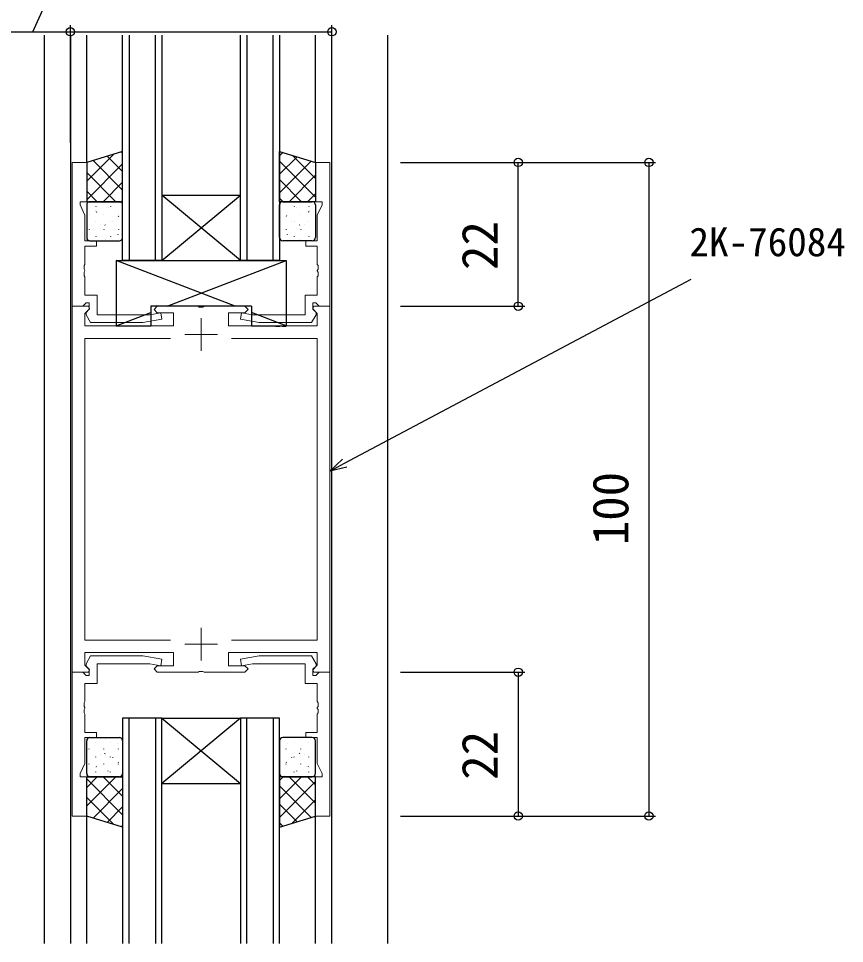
# Model space of a CAD drawing. Units: millimetres, scale not verified. Extents: x -437 to 438, y -681 to 679.
# Drawn here: x -32.5 to 93.9, y 92.3 to 233.9 of the extents above; entities that cross this region are included whole.
import ezdxf
from ezdxf.enums import TextEntityAlignment as Align

# ---------------------------------------------------------------- set-up
doc = ezdxf.new("R2010")
doc.units = ezdxf.units.MM
doc.header["$LTSCALE"] = 4
doc.layers.add('0-2_YKK_11', color=7, linetype='Continuous', lineweight=18)
for name, color, linetype in [('0-3_YKK_12', 2, 'Continuous'), ('0-4_YKK_13', 4, 'Continuous'), ('0-6_YKK_D', 6, 'Continuous')]:
    doc.layers.add(name, color=color, linetype=linetype)
doc.styles.add('ＭＳ ゴシック', font='')
doc.styles.get('ＭＳ ゴシック').set_extended_font_data('MS Gothic')

msp = doc.modelspace()

# ---------------------------------------------------------------- linework, layer by layer
at = {"layer": '0-2_YKK_11'}
for p, q in [((-4.558, 183.035), (-4.558, 188.035)), ((-2.058, 185.535), (-7.058, 185.535)), ((-4.558, 135.635), (-4.558, 140.635)), ((-2.058, 138.135), (-7.058, 138.135))]:
    msp.add_line(p, q, dxfattribs=at)
for points in [[(-24.258, 211.835), (-24.258, 189.835), (-22.628, 189.835), (-22.328, 190.135), (-22.128, 190.335), (-21.658, 190.335), (-21.658, 189.385), (-22.158, 188.885), (-22.158, 188.548), (-21.458, 187.335), (-13.449, 187.335), (-10.571, 187.843), (-10.744, 188.828), (-12.403, 188.535), (-20.458, 188.535), (-20.458, 191.535), (-22.328, 191.535), (-22.328, 194.327), (-22.448, 194.51), (-22.448, 195.06), (-22.328, 195.244), (-22.328, 195.327), (-22.448, 195.51), (-22.448, 196.06), (-22.328, 196.244), (-22.328, 199.035), (-20.558, 199.035), (-20.558, 199.835), (-22.328, 199.835), (-22.328, 203.77), (-23.058, 205.335), (-23.058, 205.835), (-22.058, 205.835), (-22.058, 211.835)], [(15.142, 211.835), (15.142, 189.835), (13.512, 189.835), (13.212, 190.135), (13.012, 190.335), (12.542, 190.335), (12.542, 189.385), (13.042, 188.885), (13.042, 188.548), (12.342, 187.335), (4.334, 187.335), (1.456, 187.843), (1.629, 188.828), (3.288, 188.535), (11.342, 188.535), (11.342, 191.535), (13.212, 191.535), (13.212, 194.327), (13.332, 194.51), (13.332, 195.06), (13.212, 195.244), (13.212, 195.327), (13.332, 195.51), (13.332, 196.06), (13.212, 196.244), (13.212, 199.035), (11.442, 199.035), (11.442, 199.835), (13.212, 199.835), (13.212, 203.77), (13.942, 205.335), (13.942, 205.835), (12.942, 205.835), (12.942, 211.835)], [(-24.258, 111.835), (-24.258, 133.835), (-22.628, 133.835), (-22.328, 133.535), (-22.128, 133.335), (-21.658, 133.335), (-21.658, 134.285), (-22.158, 134.785), (-22.158, 135.123), (-21.458, 136.335), (-13.449, 136.335), (-10.571, 135.828), (-10.744, 134.843), (-12.403, 135.135), (-20.458, 135.135), (-20.458, 132.135), (-22.328, 132.135), (-22.328, 129.344), (-22.448, 129.16), (-22.448, 128.61), (-22.328, 128.427), (-22.328, 128.344), (-22.448, 128.16), (-22.448, 127.61), (-22.328, 127.427), (-22.328, 124.635), (-20.558, 124.635), (-20.558, 123.835), (-22.328, 123.835), (-22.328, 119.901), (-23.058, 118.335), (-23.058, 117.835), (-22.058, 117.835), (-22.058, 111.835)], [(15.142, 111.835), (15.142, 133.835), (13.512, 133.835), (13.212, 133.535), (13.012, 133.335), (12.542, 133.335), (12.542, 134.285), (13.042, 134.785), (13.042, 135.123), (12.342, 136.335), (4.334, 136.335), (1.456, 135.828), (1.629, 134.843), (3.288, 135.135), (11.342, 135.135), (11.342, 132.135), (13.212, 132.135), (13.212, 129.344), (13.332, 129.16), (13.332, 128.61), (13.212, 128.427), (13.212, 128.344), (13.332, 128.16), (13.332, 127.61), (13.212, 127.427), (13.212, 124.635), (11.442, 124.635), (11.442, 123.835), (13.212, 123.835), (13.212, 119.901), (13.942, 118.335), (13.942, 117.835), (12.942, 117.835), (12.942, 111.835)]]:
    msp.add_lwpolyline(points, close=True, dxfattribs=at)
for points in [[(-24.258, 189.835), (-24.258, 133.835), (-21.782, 133.835), (-21.621, 134.223), (-22.328, 134.93), (-22.328, 136.835), (-8.758, 136.835), (-8.758, 134.835), (-11.258, 134.835), (-11.758, 134.335), (-11.258, 133.835), (-5.016, 133.835), (-4.832, 133.955), (-4.283, 133.955), (-4.099, 133.835), (2.142, 133.835), (2.642, 134.335), (2.142, 134.835), (-0.358, 134.835), (-0.358, 136.835), (13.212, 136.835), (13.212, 134.93), (12.506, 134.223), (12.667, 133.835), (15.142, 133.835), (15.142, 189.835), (12.667, 189.835), (12.506, 189.447), (13.212, 188.741), (13.212, 186.835), (8.601, 186.835), (8.417, 186.715), (7.868, 186.715), (7.684, 186.835), (7.601, 186.835), (7.417, 186.715), (6.868, 186.715), (6.684, 186.835), (-0.358, 186.835), (-0.358, 188.835)], [(-0.358, 188.835), (2.142, 188.835), (2.642, 189.335), (2.142, 189.835), (-4.099, 189.835), (-4.283, 189.715), (-4.832, 189.715), (-5.016, 189.835), (-11.258, 189.835), (-11.758, 189.335), (-11.258, 188.835), (-8.758, 188.835), (-8.758, 186.835), (-22.328, 186.835), (-22.328, 188.741), (-21.621, 189.447), (-21.782, 189.835), (-24.258, 189.835)], [(-9.231, 184.905), (-22.328, 184.905), (-22.328, 138.765), (-9.231, 138.765)], [(0.116, 138.765), (13.212, 138.765), (13.212, 184.905), (0.116, 184.905)]]:
    msp.add_lwpolyline(points, dxfattribs=at)
at = {"layer": '0-3_YKK_12'}
for p, q in [((-28.558, 231.335), (-28.558, 92.335)), ((-24.558, 231.335), (-24.558, 92.335)), ((-22.058, 211.835), (-22.058, 231.335)), ((-16.558, 196.835), (-16.558, 231.335)), ((-15.558, 231.335), (-15.558, 196.835)), ((-11.558, 196.835), (-11.558, 231.335)), ((1.442, 196.835), (1.442, 231.335)), ((2.442, 231.335), (2.442, 196.835)), ((6.442, 196.835), (6.442, 231.335)), ((12.942, 211.835), (12.942, 231.335)), ((15.442, 92.335), (15.442, 231.335)), ((23.942, 231.335), (23.942, 92.335)), ((-10.558, 206.835), (1.442, 206.835)), ((-10.558, 196.835), (1.442, 206.835)), ((1.442, 196.835), (-10.558, 206.835)), ((-10.558, 196.835), (1.442, 196.835)), ((7.442, 196.835), (1.442, 196.835)), ((-16.558, 126.835), (-16.558, 92.335)), ((-15.558, 92.335), (-15.558, 126.835)), ((-11.558, 126.835), (-11.558, 92.335)), ((-10.558, 126.835), (1.442, 126.835)), ((-10.558, 126.835), (1.442, 116.835)), ((1.442, 126.835), (-10.558, 116.835)), ((1.442, 126.835), (1.442, 92.335)), ((2.442, 92.335), (2.442, 126.835)), ((6.442, 126.835), (6.442, 92.335)), ((-10.558, 116.835), (1.442, 116.835)), ((-22.058, 92.335), (-22.058, 111.835)), ((12.942, 92.335), (12.942, 111.835))]:
    msp.add_line(p, q, dxfattribs=at)
for points in [[(-10.558, 231.335), (-10.558, 196.835), (-16.558, 196.835)], [(7.442, 231.335), (7.442, 196.835), (1.442, 196.835)], [(-10.558, 92.335), (-10.558, 126.835), (-16.558, 126.835)], [(7.442, 92.335), (7.442, 126.835), (1.442, 126.835)]]:
    msp.add_lwpolyline(points, dxfattribs=at)
at = {"layer": '0-4_YKK_13'}
for p, q in [((-22.058, 208.972), (-17.913, 213.116)), ((-18.921, 212.805), (-16.558, 210.441)), ((-16.761, 213.473), (-16.558, 213.269)), ((7.951, 213.378), (7.442, 212.869)), ((10.112, 212.71), (7.442, 210.041)), ((12.942, 209.372), (9.377, 212.937)), ((-22.058, 211.8), (-22.007, 211.851)), ((-22.058, 206.143), (-16.558, 211.643)), ((-21.082, 212.137), (-16.558, 207.612)), ((12.942, 206.543), (7.442, 212.043)), ((12.272, 212.042), (7.442, 207.212)), ((-22.058, 210.284), (-17.609, 205.835)), ((12.942, 209.884), (8.894, 205.835)), ((-19.537, 205.835), (-16.558, 208.815)), ((10.822, 205.835), (7.442, 209.215)), ((-22.058, 207.456), (-20.437, 205.835)), ((12.942, 207.056), (11.722, 205.835)), ((-22.058, 205.335), (-22.058, 200.335)), ((-17.058, 205.835), (-21.558, 205.835)), ((-16.918, 205.677), (-16.915, 205.67)), ((-16.709, 205.835), (-16.558, 205.987)), ((-16.558, 200.335), (-16.558, 205.335)), ((7.994, 205.835), (7.442, 206.387)), ((7.442, 200.335), (7.442, 205.335)), ((7.942, 205.835), (12.442, 205.835)), ((8.203, 205.677), (8.2, 205.67)), ((12.942, 205.335), (12.942, 200.335)), ((-21.672, 203.891), (-21.672, 203.854)), ((-20.748, 204.46), (-20.746, 204.453)), ((-20.641, 205.103), (-20.641, 205.065)), ((-20.604, 204.314), (-20.563, 204.251)), ((-19.429, 203.891), (-19.429, 203.854)), ((-18.789, 204.945), (-18.787, 204.938)), ((-18.398, 205.103), (-18.398, 205.065)), ((-17.187, 203.891), (-17.187, 203.854)), ((8.472, 203.891), (8.472, 203.854)), ((9.683, 205.103), (9.683, 205.065)), ((10.074, 204.945), (10.072, 204.938)), ((10.714, 203.891), (10.714, 203.854)), ((11.889, 204.314), (11.848, 204.251)), ((11.926, 205.103), (11.926, 205.065)), ((12.033, 204.46), (12.031, 204.453)), ((-20.641, 202.823), (-20.641, 202.785)), ((-20.02, 202.403), (-20.017, 202.396)), ((-18.398, 202.823), (-18.398, 202.785)), ((-18.048, 202.852), (-18.046, 202.845)), ((-17.227, 203.651), (-17.186, 203.588)), ((8.512, 203.651), (8.47, 203.588)), ((9.333, 202.852), (9.331, 202.845)), ((9.683, 202.823), (9.683, 202.785)), ((11.305, 202.403), (11.302, 202.396)), ((11.926, 202.823), (11.926, 202.785)), ((-21.891, 201.671), (-21.889, 201.664)), ((-21.672, 201.611), (-21.672, 201.574)), ((-19.429, 201.611), (-19.429, 201.574)), ((-19.269, 202.297), (-19.228, 202.234)), ((-17.187, 201.611), (-17.187, 201.574)), ((8.472, 201.611), (8.472, 201.574)), ((10.554, 202.297), (10.513, 202.234)), ((10.714, 201.611), (10.714, 201.574)), ((-21.558, 199.835), (-17.058, 199.835)), ((-20.641, 200.543), (-20.641, 200.505)), ((-19.191, 200.063), (-19.189, 200.056)), ((-18.398, 200.543), (-18.398, 200.505)), ((-17.32, 200.795), (-17.317, 200.788)), ((12.442, 199.835), (7.942, 199.835)), ((8.605, 200.795), (8.602, 200.788)), ((9.683, 200.543), (9.683, 200.505)), ((10.476, 200.063), (10.474, 200.056)), ((11.926, 200.543), (11.926, 200.505)), ((-17.558, 196.835), (-17.558, 186.835)), ((0.642, 189.835), (-17.558, 196.835)), ((-9.757, 189.835), (8.443, 196.835)), ((-12.258, 189.835), (-12.258, 186.835)), ((3.142, 189.835), (-12.258, 189.835)), ((3.142, 189.835), (3.142, 186.835)), ((-17.558, 186.835), (-12.258, 188.874)), ((8.443, 186.835), (3.142, 188.874)), ((-17.558, 186.835), (-12.258, 186.835)), ((3.142, 186.835), (8.443, 186.835)), ((-22.058, 118.335), (-22.058, 123.335)), ((-21.558, 123.835), (-17.058, 123.835)), ((-20.641, 123.128), (-20.641, 123.165)), ((-19.191, 123.608), (-19.189, 123.615)), ((-18.398, 123.128), (-18.398, 123.165)), ((-16.558, 123.335), (-16.558, 118.335)), ((7.442, 123.335), (7.442, 118.335)), ((12.442, 123.835), (7.942, 123.835)), ((9.683, 123.128), (9.683, 123.165)), ((10.476, 123.608), (10.474, 123.615)), ((11.926, 123.128), (11.926, 123.165)), ((12.942, 118.335), (12.942, 123.335)), ((-21.891, 121.999), (-21.889, 122.007)), ((-21.672, 122.059), (-21.672, 122.097)), ((-19.429, 122.059), (-19.429, 122.097)), ((-17.32, 122.876), (-17.317, 122.883)), ((-17.187, 122.059), (-17.187, 122.097)), ((8.472, 122.059), (8.472, 122.097)), ((8.605, 122.876), (8.602, 122.883)), ((10.714, 122.059), (10.714, 122.097)), ((-20.641, 120.848), (-20.641, 120.885)), ((-20.02, 121.268), (-20.017, 121.275)), ((-19.269, 121.374), (-19.228, 121.436)), ((-18.398, 120.848), (-18.398, 120.885)), ((-18.048, 120.818), (-18.046, 120.825)), ((9.333, 120.818), (9.331, 120.825)), ((9.683, 120.848), (9.683, 120.885)), ((10.554, 121.374), (10.513, 121.436)), ((11.305, 121.268), (11.302, 121.275)), ((11.926, 120.848), (11.926, 120.885)), ((-21.672, 119.779), (-21.672, 119.817)), ((-20.748, 119.21), (-20.746, 119.217)), ((-20.604, 119.357), (-20.563, 119.419)), ((-19.429, 119.779), (-19.429, 119.817)), ((-17.227, 120.02), (-17.186, 120.083)), ((-17.187, 119.779), (-17.187, 119.817)), ((8.512, 120.02), (8.47, 120.083)), ((8.472, 119.779), (8.472, 119.817)), ((10.714, 119.779), (10.714, 119.817)), ((11.889, 119.357), (11.848, 119.419)), ((12.033, 119.21), (12.031, 119.217)), ((-22.058, 116.215), (-20.437, 117.835)), ((-22.058, 113.387), (-17.609, 117.835)), ((-22.058, 117.527), (-16.558, 112.027)), ((-17.058, 117.835), (-21.558, 117.835)), ((-20.641, 118.568), (-20.641, 118.605)), ((-19.537, 117.835), (-16.558, 114.856)), ((-18.789, 118.726), (-18.787, 118.733)), ((-18.398, 118.568), (-18.398, 118.605)), ((-16.918, 117.994), (-16.915, 118.001)), ((-16.709, 117.835), (-16.558, 117.684)), ((10.822, 117.835), (7.442, 114.456)), ((7.994, 117.835), (7.442, 117.284)), ((7.942, 117.835), (12.442, 117.835)), ((8.203, 117.994), (8.2, 118.001)), ((12.942, 113.787), (8.894, 117.835)), ((9.683, 118.568), (9.683, 118.605)), ((10.074, 118.726), (10.072, 118.733)), ((12.942, 116.615), (11.722, 117.835)), ((11.926, 118.568), (11.926, 118.605)), ((-21.082, 111.534), (-16.558, 116.058)), ((12.942, 117.127), (7.442, 111.627)), ((12.272, 111.628), (7.442, 116.458)), ((-22.058, 114.699), (-17.913, 110.554)), ((-18.921, 110.866), (-16.558, 113.23)), ((10.112, 110.96), (7.442, 113.63)), ((12.942, 114.299), (9.377, 110.733)), ((-22.058, 111.87), (-22.007, 111.82)), ((-16.761, 110.198), (-16.558, 110.401)), ((7.951, 110.293), (7.442, 110.801))]:
    msp.add_line(p, q, dxfattribs=at)
for points in [[(-22.058, 211.835), (-22.058, 205.835), (-16.558, 205.835), (-16.558, 213.535)], [(12.942, 211.835), (12.942, 205.835), (7.442, 205.835), (7.442, 213.535)], [(-22.058, 111.835), (-22.058, 117.835), (-16.558, 117.835), (-16.558, 110.135)], [(12.942, 111.835), (12.942, 117.835), (7.442, 117.835), (7.442, 110.135)]]:
    msp.add_lwpolyline(points, close=True, dxfattribs=at)
msp.add_lwpolyline([(-17.558, 196.835), (8.443, 196.835), (8.443, 186.835)], dxfattribs=at)
for centre, start, end in [((-21.558, 205.335), 90, 180), ((-17.058, 205.335), 0, 90), ((7.942, 205.335), 90, 180), ((12.442, 205.335), 0, 90), ((-21.558, 200.335), 180, 270), ((-17.058, 200.335), 270, 0), ((7.942, 200.335), 180, 270), ((12.442, 200.335), 270, 0), ((-21.558, 123.335), 90, 180), ((-17.058, 123.335), 0, 90), ((7.942, 123.335), 90, 180), ((12.442, 123.335), 0, 90), ((-21.558, 118.335), 180, 270), ((-17.058, 118.335), 270, 0), ((7.942, 118.335), 180, 270), ((12.442, 118.335), 270, 0)]:
    msp.add_arc(centre, 0.5, start, end, dxfattribs=at)
at = {"layer": '0-6_YKK_D'}
for p, q in [((-24.558, 214.835), (-24.558, 232.835)), ((-24.558, 214.835), (-24.558, 232.835)), ((15.442, 214.835), (15.442, 232.835)), ((-36.058, 231.835), (-24.558, 231.835)), ((-24.558, 231.835), (15.442, 231.835)), ((25.942, 211.835), (44.942, 211.835)), ((25.942, 211.835), (64.942, 211.835)), ((43.942, 189.835), (43.942, 211.835)), ((63.942, 211.835), (63.942, 111.835)), ((25.942, 189.835), (44.942, 189.835)), ((25.942, 133.835), (44.942, 133.835)), ((43.942, 133.835), (43.942, 111.835)), ((25.942, 111.835), (44.942, 111.835)), ((25.942, 111.835), (64.942, 111.835))]:
    msp.add_line(p, q, dxfattribs=at)
for points in [[(-30.308, 231.835), (-24.003, 245.773), (-7.128, 245.773)], [(15.142, 164.616), (17.394, 165.814), (70.385, 193.995)], [(17.715, 165.21), (15.142, 164.616), (17.073, 166.417)]]:
    msp.add_lwpolyline(points, dxfattribs=at)
for centre in [(-24.558, 231.835), (-24.558, 231.835), (15.442, 231.835), (43.942, 211.835), (63.942, 211.835), (43.942, 189.835), (43.942, 133.835), (43.942, 111.835), (63.942, 111.835)]:
    msp.add_circle(centre, 0.637, dxfattribs=at)

# ---------------------------------------------------------------- texts
at = {"layer": '0-6_YKK_D', "style": 'ＭＳ ゴシック'}
for s, p in [('22', (42.442, 195.381)), ('100', (62.442, 153.27)), ('22', (42.442, 117.381))]:
    msp.add_text(s, height=5.499, rotation=90, dxfattribs=at).set_placement(p, align=Align.BOTTOM_LEFT)
msp.add_text('2K-76084', height=4.399, dxfattribs=at).set_placement((70.135, 196.172), align=Align.BOTTOM_LEFT)

doc.saveas('drawing.dxf')
